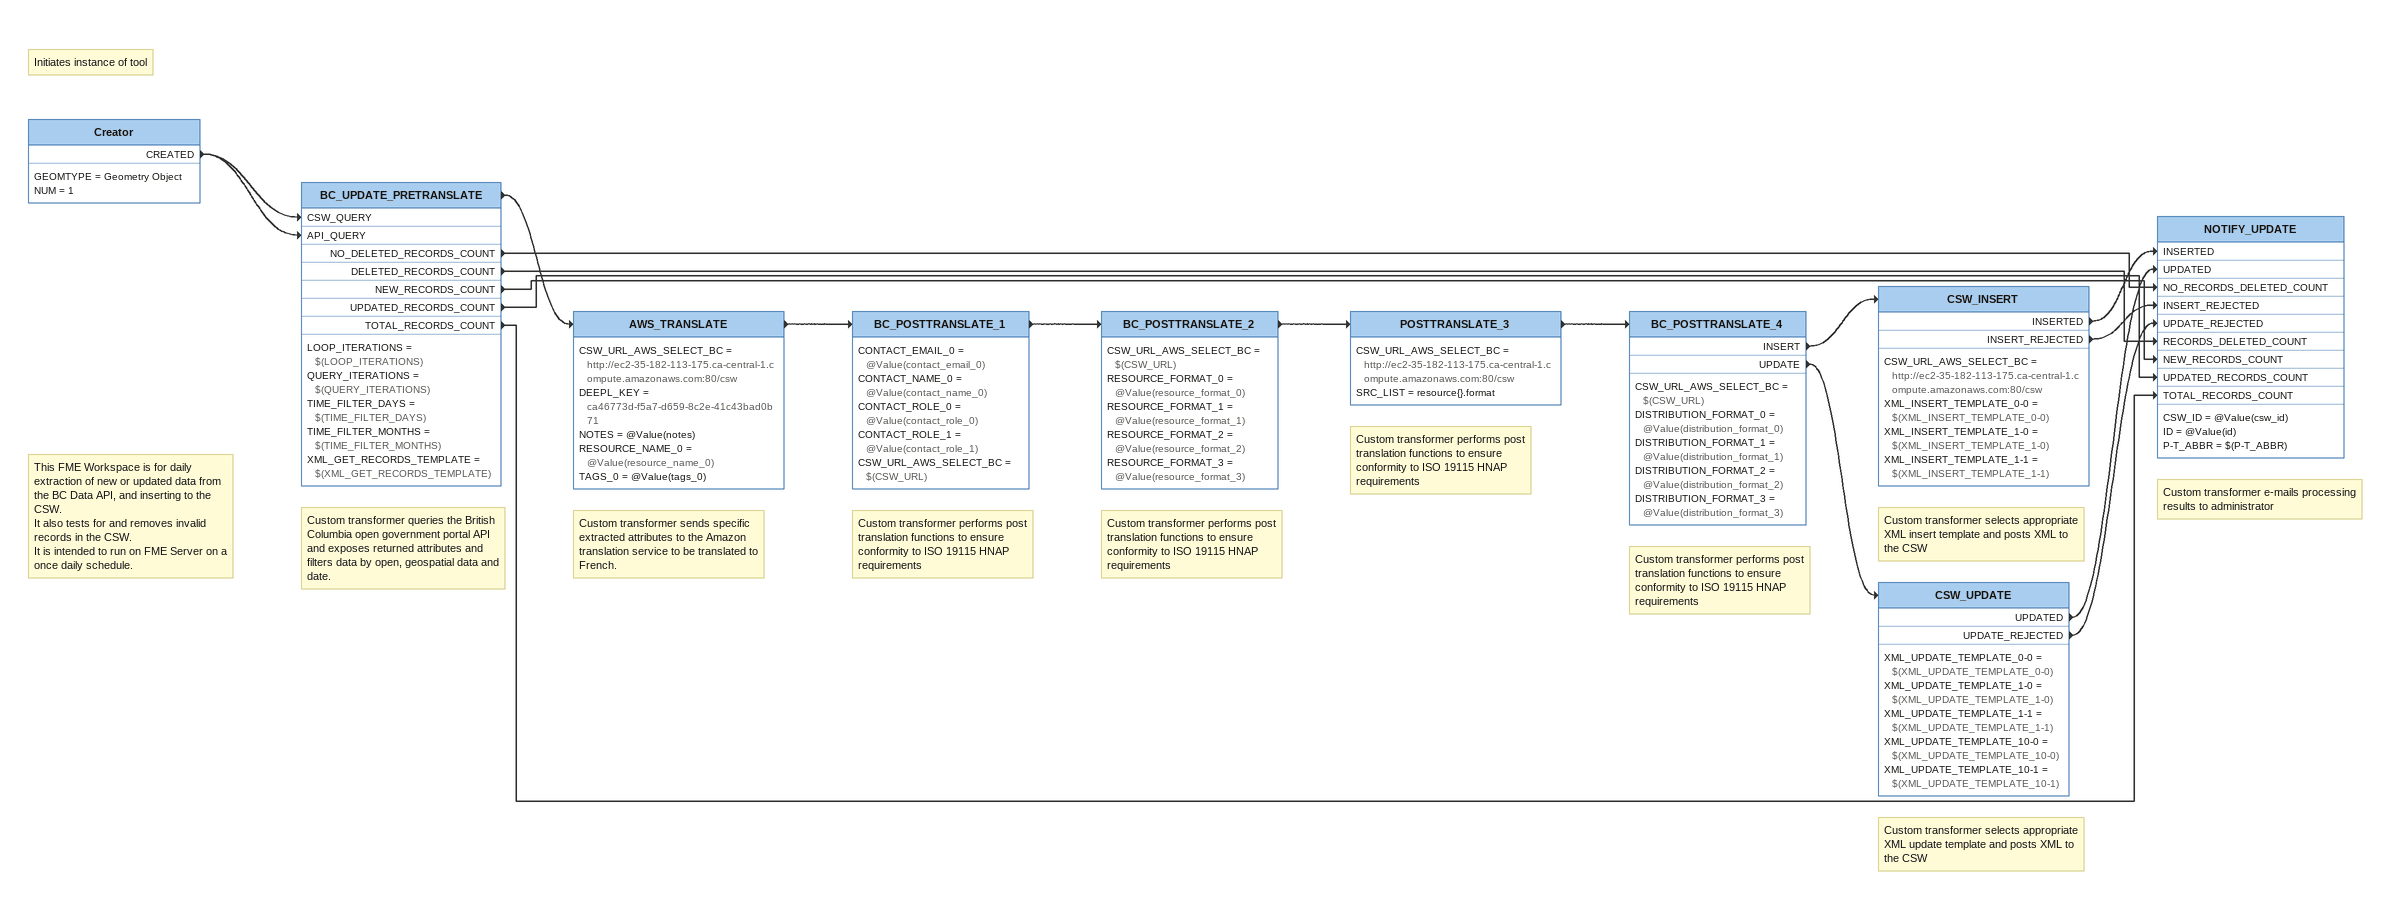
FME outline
Note: Initiates instance of tool
Note: This FME Workspace is for daily extraction of new or updated data from the BC Data API, and inserting to the CSW. / It also tests for and removes invalid records in the CSW. / It is intended to run on FME Server on a once daily schedule.
Creator
    GEOMTYPE = Geometry Object
    NUM = 1
    CREATED -> BC_UPDATE_PRETRANSLATE [CSW_QUERY]
    CREATED -> BC_UPDATE_PRETRANSLATE [API_QUERY]
Note: Custom transformer queries the British Columbia open government portal API and exposes returned attributes and filters data by open, geospatial data and date.
BC_UPDATE_PRETRANSLATE
    LOOP_ITERATIONS = $(LOOP_ITERATIONS)
    QUERY_ITERATIONS = $(QUERY_ITERATIONS)
    TIME_FILTER_DAYS = $(TIME_FILTER_DAYS)
    TIME_FILTER_MONTHS = $(TIME_FILTER_MONTHS)
    XML_GET_RECORDS_TEMPLATE = $(XML_GET_RECORDS_TEMPLATE)
    NO_DELETED_RECORDS_COUNT -> NOTIFY_UPDATE [NO_RECORDS_DELETED_COUNT]
    DELETED_RECORDS_COUNT -> NOTIFY_UPDATE [RECORDS_DELETED_COUNT]
    -> AWS_TRANSLATE
    NEW_RECORDS_COUNT -> NOTIFY_UPDATE [NEW_RECORDS_COUNT]
    UPDATED_RECORDS_COUNT -> NOTIFY_UPDATE [UPDATED_RECORDS_COUNT]
    TOTAL_RECORDS_COUNT -> NOTIFY_UPDATE [TOTAL_RECORDS_COUNT]
Note: Custom transformer sends specific extracted attributes to the Amazon translation service to be translated to French.
AWS_TRANSLATE
    CSW_URL_AWS_SELECT_BC = http://ec2-35-182-113-175.ca-central-1.compute.amazonaws.com:80/csw
    DEEPL_KEY = ca46773d-f5a7-d659-8c2e-41c43bad0b71
    NOTES = @Value(notes)
    RESOURCE_NAME_0 = @Value(resource_name_0)
    TAGS_0 = @Value(tags_0)
    -> BC_POSTTRANSLATE_1
Note: Custom transformer performs post translation functions to ensure conformity to ISO 19115 HNAP requirements
BC_POSTTRANSLATE_1
    CONTACT_EMAIL_0 = @Value(contact_email_0)
    CONTACT_NAME_0 = @Value(contact_name_0)
    CONTACT_ROLE_0 = @Value(contact_role_0)
    CONTACT_ROLE_1 = @Value(contact_role_1)
    CSW_URL_AWS_SELECT_BC = $(CSW_URL)
    -> BC_POSTTRANSLATE_2
Note: Custom transformer performs post translation functions to ensure conformity to ISO 19115 HNAP requirements
BC_POSTTRANSLATE_2
    CSW_URL_AWS_SELECT_BC = $(CSW_URL)
    RESOURCE_FORMAT_0 = @Value(resource_format_0)
    RESOURCE_FORMAT_1 = @Value(resource_format_1)
    RESOURCE_FORMAT_2 = @Value(resource_format_2)
    RESOURCE_FORMAT_3 = @Value(resource_format_3)
    -> POSTTRANSLATE_3
Note: Custom transformer performs post translation functions to ensure conformity to ISO 19115 HNAP requirements
POSTTRANSLATE_3
    CSW_URL_AWS_SELECT_BC = http://ec2-35-182-113-175.ca-central-1.compute.amazonaws.com:80/csw
    SRC_LIST = resource{}.format
    -> BC_POSTTRANSLATE_4
Note: Custom transformer performs post translation functions to ensure conformity to ISO 19115 HNAP requirements
BC_POSTTRANSLATE_4
    CSW_URL_AWS_SELECT_BC = $(CSW_URL)
    DISTRIBUTION_FORMAT_0 = @Value(distribution_format_0)
    DISTRIBUTION_FORMAT_1 = @Value(distribution_format_1)
    DISTRIBUTION_FORMAT_2 = @Value(distribution_format_2)
    DISTRIBUTION_FORMAT_3 = @Value(distribution_format_3)
    INSERT -> CSW_INSERT
    UPDATE -> CSW_UPDATE
Note: Custom transformer selects appropriate XML insert template and posts XML to the CSW
CSW_INSERT
    CSW_URL_AWS_SELECT_BC = http://ec2-35-182-113-175.ca-central-1.compute.amazonaws.com:80/csw
    XML_INSERT_TEMPLATE_0-0 = $(XML_INSERT_TEMPLATE_0-0)
    XML_INSERT_TEMPLATE_1-0 = $(XML_INSERT_TEMPLATE_1-0)
    XML_INSERT_TEMPLATE_1-1 = $(XML_INSERT_TEMPLATE_1-1)
    INSERTED -> NOTIFY_UPDATE [INSERTED]
    INSERT_REJECTED -> NOTIFY_UPDATE [INSERT_REJECTED]
Note: Custom transformer selects appropriate XML update template and posts XML to the CSW
CSW_UPDATE
    XML_UPDATE_TEMPLATE_0-0 = $(XML_UPDATE_TEMPLATE_0-0)
    XML_UPDATE_TEMPLATE_1-0 = $(XML_UPDATE_TEMPLATE_1-0)
    XML_UPDATE_TEMPLATE_1-1 = $(XML_UPDATE_TEMPLATE_1-1)
    XML_UPDATE_TEMPLATE_10-0 = $(XML_UPDATE_TEMPLATE_10-0)
    XML_UPDATE_TEMPLATE_10-1 = $(XML_UPDATE_TEMPLATE_10-1)
    UPDATED -> NOTIFY_UPDATE [UPDATED]
    UPDATE_REJECTED -> NOTIFY_UPDATE [UPDATE_REJECTED]
Note: Custom transformer e-mails processing results to administrator
NOTIFY_UPDATE
    CSW_ID = @Value(csw_id)
    ID = @Value(id)
    P-T_ABBR = $(P-T_ABBR)
